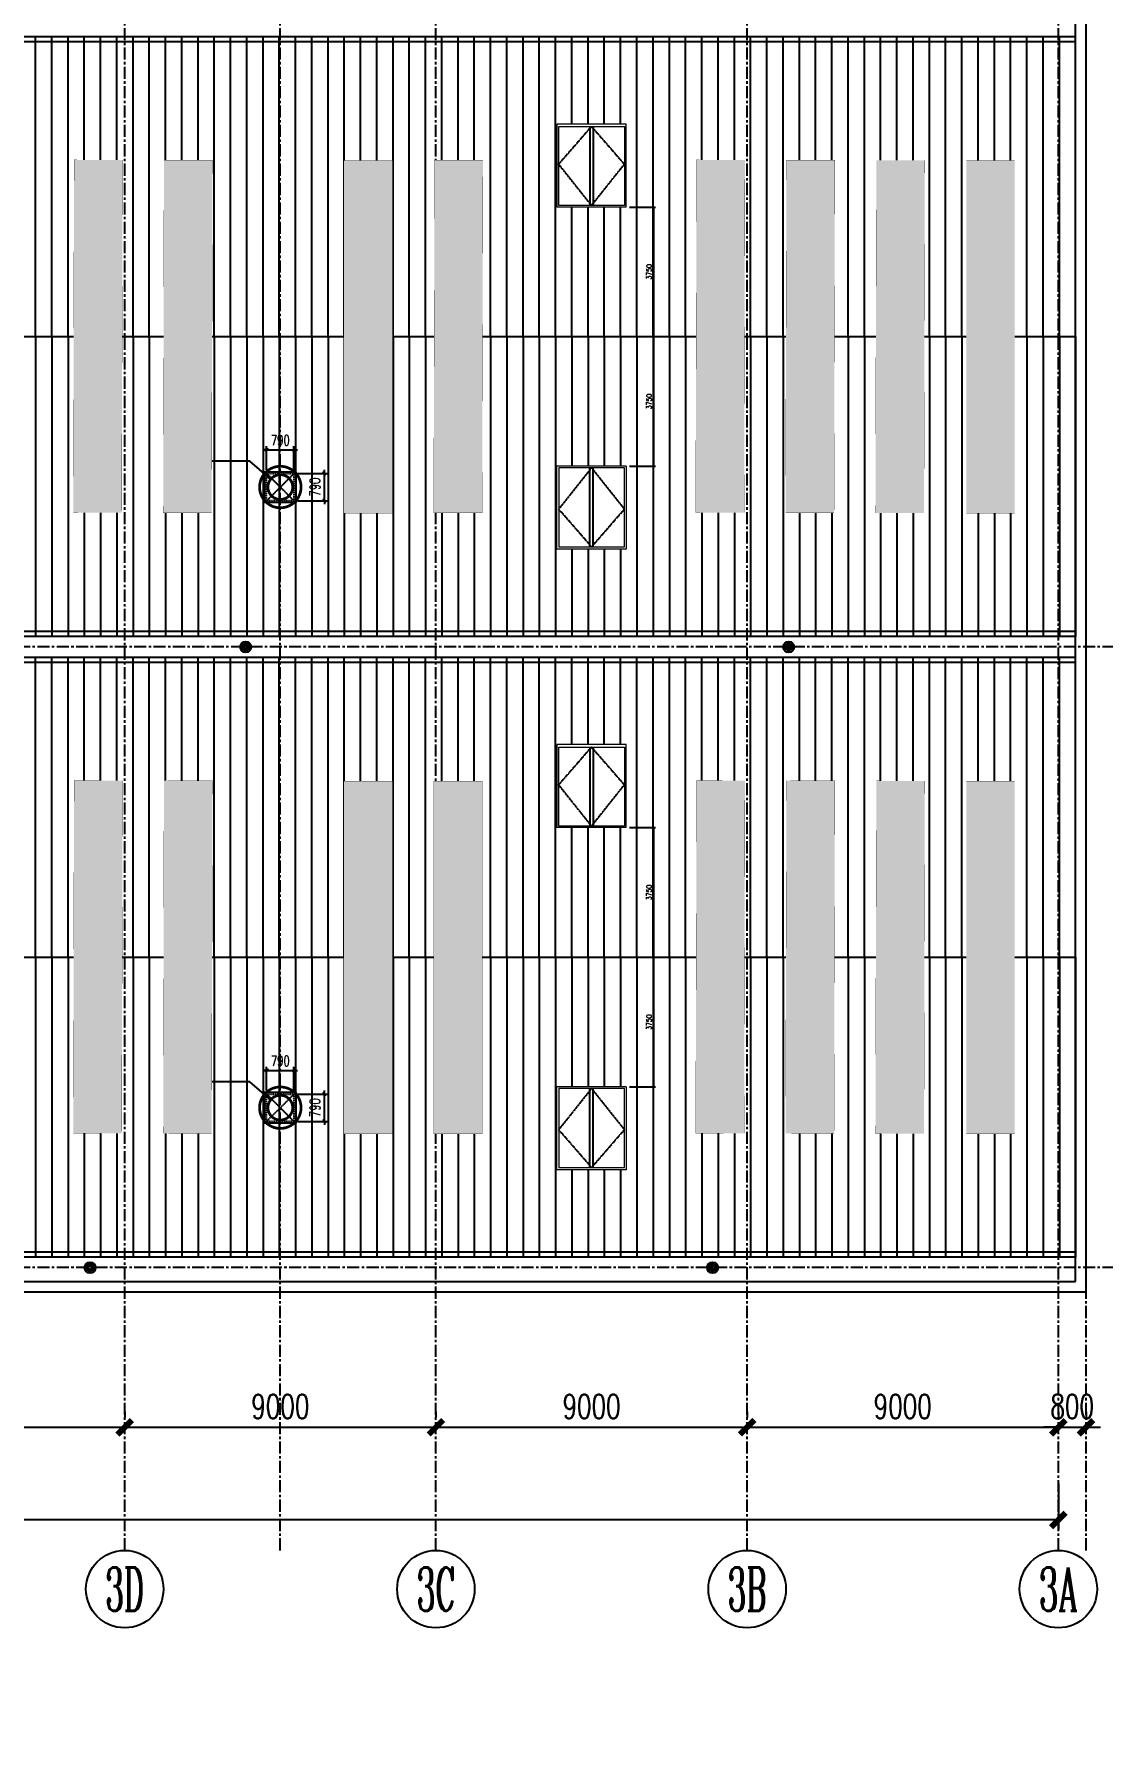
# Model space of a CAD drawing. Extents: x -599358 to 2865263, y -1062760 to 486533.
# Drawn here: x 1964060 to 1994957, y -893465 to -843880 of the extents above; entities that cross this region are included whole.
import ezdxf
from ezdxf.enums import TextEntityAlignment as Align

# ---------------------------------------------------------------- set-up
doc = ezdxf.new("R2010")
doc.units = 0
doc.set_wipeout_variables(frame=1)
for name, pattern in [('CENTER', [2, 1.25, -0.25, 0.25, -0.25]), ('DASH', [0.35, 0.25, -0.1]), ('HIDDEN', [0.375, 0.25, -0.125])]:
    doc.linetypes.add(name, pattern=pattern)
for name, color, linetype in [('3符号', 173, 'Continuous'), ('3索引', 3, 'Continuous'), ('99平面图例外参$0$A-HATCH-2', 251, 'Continuous'), ('A-AXIS-DP', 126, 'Continuous'), ('A-LIN-V', 9, 'Continuous'), ('A-SFCE', 30, 'Continuous'), ('A-WINDOW', 140, 'Continuous'), ('DIM', 173, 'Continuous'), ('DIM_SYMB', 3, 'Continuous'), ('DOTE', 1, 'CENTER'), ('E-电气标注', 84, 'Continuous'), ('参考线', 8, 'Continuous'), ('外框', 1, 'HIDDEN'), ('屋面板111', 6, 'Continuous'), ('文本', 4, 'Continuous'), ('暖通', 7, 'Continuous'), ('虹吸雨水斗', 6, 'Continuous')]:
    doc.layers.add(name, color=color, linetype=linetype)
doc.layers.add('成型线', color=3, linetype='Continuous', lineweight=18)
doc.styles.add('_TCH_AXIS', font='COMPLEX', dxfattribs={"bigfont": 'GBCBIG'})
doc.styles.add('_TCH_DIM_T3', font='SIMPLEX', dxfattribs={"width": 0.705882, "bigfont": 'GBCBIG'})
doc.styles.add('DHTEXT-1', font='romans.shx', dxfattribs={"width": 0.7, "bigfont": 'chinese.shx'})
doc.dimstyles.new('_TCH_ARCH&&100', dxfattribs={"dimtxt": 297.5, "dimasz": 100, "dimexe": 100, "dimexo": 100, "dimgap": 126.25, "dimtad": 1, "dimdec": 0, "dimzin": 0, "dimdsep": 46, "dimtxsty": '_TCH_DIM_T3', "dimblk": 'ARCHTICK', "dimcen": 0.09, "dimclrt": 7, "dimazin": 2, "dimtfac": 1, "dimtdec": 0, "dimtix": 1, "dimtmove": 2, "dimatfit": 3, "dimfxl": 0, "dimtolj": 1, "dimtzin": 0, "dimarcsym": 0})
doc.dimstyles.new('_TCH_ARCH&&50', dxfattribs={"dimtxt": 148.75, "dimasz": 50, "dimexe": 50, "dimexo": 50, "dimgap": 63.125, "dimtad": 1, "dimdec": 0, "dimzin": 0, "dimdsep": 46, "dimtxsty": '_TCH_DIM_T3', "dimblk": 'ARCHTICK', "dimcen": 0.09, "dimclrt": 7, "dimazin": 2, "dimtfac": 1, "dimtdec": 0, "dimtix": 1, "dimtmove": 2, "dimatfit": 3, "dimfxl": 0, "dimtolj": 1, "dimtzin": 0, "dimarcsym": 0})
doc.dimstyles.new('ZN280', dxfattribs={"dimscale": 280, "dimtxt": 2.5, "dimasz": 1.5, "dimexe": 1, "dimexo": 2, "dimgap": 0.9, "dimtad": 1, "dimdec": 0, "dimdsep": 46, "dimtxsty": 'DHTEXT-1', "dimblk": 'ARCHTICK', "dimcen": 2.5, "dimclrd": 173, "dimclre": 173, "dimclrt": 7, "dimazin": 2, "dimtfac": 1, "dimtdec": 0, "dimtix": 1, "dimtmove": 2, "dimatfit": 3, "dimfxl": 0, "dimarcsym": 0})

# ---------------------------------------------------------------- blocks, each defined once
blk = doc.blocks.new('卓越-轴号')
blk.add_circle((0, 0), 4)
at = {"color": 0, "style": '_TCH_AXIS', "width": 1.041667, "flags": 8}
blk.add_attdef('A', text='', height=4.48, dxfattribs=at).set_placement((-2, -2.24), (2, -2.24), align=Align.FIT)
blk = doc.blocks.new('“奔腾”虹吸雨水斗')
at = {"layer": '虹吸雨水斗', "lineweight": 25}
for p, q in [((946944, 86685), (947028, 86658)), ((947028, 86641), (946944, 86614)), ((947032, 86673), (946946, 86692)), ((946946, 86607), (947032, 86625)), ((946982, 86753), (947040, 86688)), ((947040, 86611), (946982, 86546)), ((947052, 86699), (946987, 86758)), ((946987, 86541), (947052, 86600)), ((947048, 86793), (947066, 86707)), ((947066, 86592), (947048, 86506)), ((947082, 86711), (947055, 86795)), ((947055, 86504), (947082, 86587)), ((947125, 86795), (947098, 86711)), ((947098, 86587), (947125, 86504)), ((947114, 86707), (947132, 86793)), ((947132, 86506), (947114, 86592)), ((947194, 86758), (947128, 86699)), ((947128, 86600), (947194, 86541)), ((947140, 86688), (947199, 86753)), ((947199, 86546), (947140, 86611)), ((947234, 86692), (947148, 86673)), ((947148, 86625), (947234, 86607)), ((947152, 86658), (947236, 86685)), ((947236, 86614), (947152, 86641))]:
    blk.add_line(p, q, dxfattribs=at)
for radius in [150, 47.6]:
    blk.add_circle((947090, 86649), radius, dxfattribs=at)
for centre, start, end in [((947025, 86649), 291.6382, 68.3675), ((947034, 86682), 261.6382, 38.3675), ((947034, 86617), 321.6382, 98.3675), ((947057, 86706), 231.6382, 8.3675), ((947057, 86593), 351.6382, 128.3675), ((947090, 86715), 201.6382, 338.3675), ((947090, 86584), 21.6382, 158.3675), ((947123, 86706), 171.6382, 308.3675), ((947123, 86593), 51.6382, 188.3675), ((947147, 86682), 141.6382, 278.3675), ((947147, 86617), 81.6382, 218.3675), ((947155, 86649), 111.6382, 248.3675)]:
    blk.add_arc(centre, 8.82, start, end, dxfattribs=at)
blk = doc.blocks.new('_ArchTick')
at = {"color": 0, "linetype": 'ByBlock', "const_width": 0.4}
blk.add_lwpolyline([(-0.5, -0.5), (0.5, 0.5)], dxfattribs=at)
blk = doc.blocks.new('*D1960')
at = {"layer": 'Defpoints', "color": 0, "ltscale": 2800, "transparency": 16777216}
for p in [(1957675, -884283), (1966675, -884168), (1966675, -884283)]:
    blk.add_point(p, dxfattribs=at)
at = {"layer": 'DIM', "color": 173, "linetype": 'ByBlock', "lineweight": -2, "ltscale": 2800, "transparency": 16777216}
for p, q in [((1957675, -883723), (1957675, -883888)), ((1966675, -883723), (1966675, -883888)), ((1957675, -884168), (1966675, -884168))]:
    blk.add_line(p, q, dxfattribs=at)
at = {"layer": 'DIM', "color": 173, "lineweight": -2, "ltscale": 2800, "transparency": 16777216, "xscale": 420, "yscale": 420, "zscale": 420, "rotation": 180}
blk.add_blockref('_ArchTick', (1957675, -884168), dxfattribs=at)
at = {"layer": 'DIM', "color": 173, "lineweight": -2, "ltscale": 2800, "transparency": 16777216, "xscale": 420, "yscale": 420, "zscale": 420}
blk.add_blockref('_ArchTick', (1966675, -884168), dxfattribs=at)
at = {"layer": 'DIM', "color": 7, "ltscale": 2800, "transparency": 16777216, "insert": (1962175, -883566), "char_height": 700, "attachment_point": 5, "style": 'DHTEXT-1'}
blk.add_mtext('9000', dxfattribs=at)
blk = doc.blocks.new('*D1961')
at = {"layer": 'Defpoints', "color": 0, "ltscale": 2800, "transparency": 16777216}
for p in [(1966675, -884283), (1975675, -884168), (1975675, -884283)]:
    blk.add_point(p, dxfattribs=at)
at = {"layer": 'DIM', "color": 173, "linetype": 'ByBlock', "lineweight": -2, "ltscale": 2800, "transparency": 16777216}
for p, q in [((1966675, -883723), (1966675, -883888)), ((1975675, -883723), (1975675, -883888)), ((1966675, -884168), (1975675, -884168))]:
    blk.add_line(p, q, dxfattribs=at)
at = {"layer": 'DIM', "color": 173, "lineweight": -2, "ltscale": 2800, "transparency": 16777216, "xscale": 420, "yscale": 420, "zscale": 420, "rotation": 180}
blk.add_blockref('_ArchTick', (1966675, -884168), dxfattribs=at)
at = {"layer": 'DIM', "color": 173, "lineweight": -2, "ltscale": 2800, "transparency": 16777216, "xscale": 420, "yscale": 420, "zscale": 420}
blk.add_blockref('_ArchTick', (1975675, -884168), dxfattribs=at)
at = {"layer": 'DIM', "color": 7, "ltscale": 2800, "transparency": 16777216, "insert": (1971175, -883566), "char_height": 700, "attachment_point": 5, "style": 'DHTEXT-1'}
blk.add_mtext('9000', dxfattribs=at)
blk = doc.blocks.new('*D1962')
at = {"layer": 'Defpoints', "color": 0, "ltscale": 2800, "transparency": 16777216}
for p in [(1975675, -884283), (1984675, -884168), (1984675, -884283)]:
    blk.add_point(p, dxfattribs=at)
at = {"layer": 'DIM', "color": 173, "linetype": 'ByBlock', "lineweight": -2, "ltscale": 2800, "transparency": 16777216}
for p, q in [((1975675, -883723), (1975675, -883888)), ((1984675, -883723), (1984675, -883888)), ((1975675, -884168), (1984675, -884168))]:
    blk.add_line(p, q, dxfattribs=at)
at = {"layer": 'DIM', "color": 173, "lineweight": -2, "ltscale": 2800, "transparency": 16777216, "xscale": 420, "yscale": 420, "zscale": 420, "rotation": 180}
blk.add_blockref('_ArchTick', (1975675, -884168), dxfattribs=at)
at = {"layer": 'DIM', "color": 173, "lineweight": -2, "ltscale": 2800, "transparency": 16777216, "xscale": 420, "yscale": 420, "zscale": 420}
blk.add_blockref('_ArchTick', (1984675, -884168), dxfattribs=at)
at = {"layer": 'DIM', "color": 7, "ltscale": 2800, "transparency": 16777216, "insert": (1980175, -883566), "char_height": 700, "attachment_point": 5, "style": 'DHTEXT-1'}
blk.add_mtext('9000', dxfattribs=at)
blk = doc.blocks.new('*D1963')
at = {"layer": 'Defpoints', "color": 0, "ltscale": 2800, "transparency": 16777216}
for p in [(1984675, -884283), (1993675, -884168), (1993675, -884283)]:
    blk.add_point(p, dxfattribs=at)
at = {"layer": 'DIM', "color": 173, "linetype": 'ByBlock', "lineweight": -2, "ltscale": 2800, "transparency": 16777216}
for p, q in [((1984675, -883723), (1984675, -883888)), ((1993675, -883723), (1993675, -883888)), ((1984675, -884168), (1993675, -884168))]:
    blk.add_line(p, q, dxfattribs=at)
at = {"layer": 'DIM', "color": 173, "lineweight": -2, "ltscale": 2800, "transparency": 16777216, "xscale": 420, "yscale": 420, "zscale": 420, "rotation": 180}
blk.add_blockref('_ArchTick', (1984675, -884168), dxfattribs=at)
at = {"layer": 'DIM', "color": 173, "lineweight": -2, "ltscale": 2800, "transparency": 16777216, "xscale": 420, "yscale": 420, "zscale": 420}
blk.add_blockref('_ArchTick', (1993675, -884168), dxfattribs=at)
at = {"layer": 'DIM', "color": 7, "ltscale": 2800, "transparency": 16777216, "insert": (1989175, -883566), "char_height": 700, "attachment_point": 5, "style": 'DHTEXT-1'}
blk.add_mtext('9000', dxfattribs=at)
blk = doc.blocks.new('*D1964')
at = {"layer": 'Defpoints', "color": 0, "ltscale": 2800, "transparency": 16777216}
for p in [(1993675, -884283), (1994475, -884168), (1994475, -884283)]:
    blk.add_point(p, dxfattribs=at)
at = {"layer": 'DIM', "color": 173, "linetype": 'ByBlock', "lineweight": -2, "ltscale": 2800, "transparency": 16777216}
for p, q in [((1993675, -883723), (1993675, -883888)), ((1994475, -883723), (1994475, -883888)), ((1993675, -884168), (1993255, -884168)), ((1993675, -884168), (1994475, -884168)), ((1994475, -884168), (1994895, -884168))]:
    blk.add_line(p, q, dxfattribs=at)
at = {"layer": 'DIM', "color": 173, "lineweight": -2, "ltscale": 2800, "transparency": 16777216, "xscale": 420, "yscale": 420, "zscale": 420}
blk.add_blockref('_ArchTick', (1993675, -884168), dxfattribs=at)
at = {"layer": 'DIM', "color": 173, "lineweight": -2, "ltscale": 2800, "transparency": 16777216, "xscale": 420, "yscale": 420, "zscale": 420, "rotation": 180}
blk.add_blockref('_ArchTick', (1994475, -884168), dxfattribs=at)
at = {"layer": 'DIM', "color": 7, "ltscale": 2800, "transparency": 16777216, "insert": (1994075, -883566), "char_height": 700, "attachment_point": 5, "style": 'DHTEXT-1'}
blk.add_mtext('800', dxfattribs=at)
blk = doc.blocks.new('*D1965')
at = {"layer": 'Defpoints', "color": 0, "ltscale": 2800, "transparency": 16777216}
for p in [(1809675, -885239), (1993675, -885239), (1809675, -886850)]:
    blk.add_point(p, dxfattribs=at)
at = {"layer": 'DIM', "color": 173, "linetype": 'ByBlock', "lineweight": -2, "ltscale": 2800, "transparency": 16777216}
for p, q in [((1809675, -885799), (1809675, -887130)), ((1993675, -885799), (1993675, -887130)), ((1993675, -886850), (1809675, -886850))]:
    blk.add_line(p, q, dxfattribs=at)
at = {"layer": 'DIM', "color": 173, "lineweight": -2, "ltscale": 2800, "transparency": 16777216, "xscale": 420, "yscale": 420, "zscale": 420, "rotation": 180}
blk.add_blockref('_ArchTick', (1809675, -886850), dxfattribs=at)
at = {"layer": 'DIM', "color": 173, "lineweight": -2, "ltscale": 2800, "transparency": 16777216, "xscale": 420, "yscale": 420, "zscale": 420}
blk.add_blockref('_ArchTick', (1993675, -886850), dxfattribs=at)
at = {"layer": 'DIM', "color": 7, "ltscale": 2800, "transparency": 16777216, "insert": (1901675, -886248), "char_height": 700, "attachment_point": 5, "style": 'DHTEXT-1'}
blk.add_mtext('184000', dxfattribs=at)
blk = doc.blocks.new('*D1776')
at = {"layer": 'A-AXIS-DP', "color": 0, "lineweight": -2, "transparency": 16777216}
for p, q in [((-495, 395), (-1374, 395)), ((-1274, 395), (-1274, 495)), ((-1274, 395), (-1274, -395)), ((-495, -395), (-1374, -395)), ((-1274, -395), (-1274, -495))]:
    blk.add_line(p, q, dxfattribs=at)
at = {"layer": 'Defpoints', "color": 0, "transparency": 16777216}
for p in [(-395, 395), (-1274, -395), (-395, -395)]:
    blk.add_point(p, dxfattribs=at)
at = {"layer": 'A-AXIS-DP', "color": 0, "lineweight": -2, "transparency": 16777216, "xscale": 100, "yscale": 100, "zscale": 100}
for p, rotation in [((-1274, 395), 270), ((-1274, -395), 90)]:
    blk.add_blockref('_ArchTick', p, dxfattribs=dict(at, rotation=rotation))
at = {"layer": 'A-AXIS-DP', "color": 7, "transparency": 16777216, "insert": (-999, 0), "char_height": 297.5, "attachment_point": 5, "rotation": 270, "style": '_TCH_DIM_T3'}
blk.add_mtext('\\A1;790', dxfattribs=at)
blk = doc.blocks.new('*D1777')
at = {"layer": 'A-AXIS-DP', "color": 0, "lineweight": -2, "transparency": 16777216}
for p, q in [((-395, -495), (-395, -1178)), ((395, -495), (395, -1178)), ((-395, -1078), (-495, -1078)), ((395, -1078), (-395, -1078)), ((395, -1078), (495, -1078))]:
    blk.add_line(p, q, dxfattribs=at)
at = {"layer": 'Defpoints', "color": 0, "transparency": 16777216}
for p in [(-395, -395), (395, -395), (-395, -1078)]:
    blk.add_point(p, dxfattribs=at)
at = {"layer": 'A-AXIS-DP', "color": 0, "lineweight": -2, "transparency": 16777216, "xscale": 100, "yscale": 100, "zscale": 100}
blk.add_blockref('_ArchTick', (-395, -1078), dxfattribs=at)
at = {"layer": 'A-AXIS-DP', "color": 0, "lineweight": -2, "transparency": 16777216, "xscale": 100, "yscale": 100, "zscale": 100, "rotation": 180}
blk.add_blockref('_ArchTick', (395, -1078), dxfattribs=at)
at = {"layer": 'A-AXIS-DP', "color": 7, "transparency": 16777216, "insert": (0, -1353), "char_height": 297.5, "attachment_point": 5, "rotation": 180, "style": '_TCH_DIM_T3'}
blk.add_mtext('\\A1;790', dxfattribs=at)
blk = doc.blocks.new('44')
blk.add_wipeout([(277496, 745320), (279896, 745320), (279896, 747320), (277496, 747320)]).dxf.layer = '参考线'
at = {"color": 2}
for p, q in [((277566, 746370), (279851, 746370)), ((277566, 746270), (279851, 746270))]:
    blk.add_line(p, q, dxfattribs=at)
at = {"layer": '外框'}
for points in [[(279851, 746320), (278658, 747270), (277566, 746320)], [(279851, 746320), (278658, 745370), (277566, 746320)]]:
    blk.add_lwpolyline(points, dxfattribs=at)
at = {"layer": '成型线'}
blk.add_line((279896, 745320), (279896, 747320), dxfattribs=at)
blk.add_lwpolyline([(279896, 745320), (277496, 745320), (277496, 747320), (279896, 747320)], dxfattribs=at)
blk.add_lwpolyline([(279851, 745370), (279851, 747270), (277566, 747270), (277566, 745370)], close=True, dxfattribs=at)
blk = doc.blocks.new('*D2423')
at = {"layer": 'A-WINDOW', "color": 0, "lineweight": -2, "transparency": 16777216}
for p, q in [((367696, 714320), (368446, 714320)), ((368396, 710570), (368396, 714320)), ((367696, 710570), (368446, 710570))]:
    blk.add_line(p, q, dxfattribs=at)
at = {"layer": 'Defpoints', "color": 0, "transparency": 16777216}
for p in [(367646, 714320), (368396, 714320), (367646, 710570)]:
    blk.add_point(p, dxfattribs=at)
at = {"layer": 'A-WINDOW', "color": 0, "lineweight": -2, "transparency": 16777216, "xscale": 50, "yscale": 50, "zscale": 50}
for p, rotation in [((368396, 714320), 90), ((368396, 710570), 270)]:
    blk.add_blockref('_ArchTick', p, dxfattribs=dict(at, rotation=rotation))
at = {"layer": 'A-WINDOW', "color": 7, "transparency": 16777216, "insert": (368258, 712445), "char_height": 148.8, "attachment_point": 5, "rotation": 90, "style": '_TCH_DIM_T3'}
blk.add_mtext('\\A1;3750', dxfattribs=at)
blk = doc.blocks.new('*D2424')
at = {"layer": 'A-WINDOW', "color": 0, "lineweight": -2, "transparency": 16777216}
for p, q in [((367696, 718070), (368446, 718070)), ((368396, 714320), (368396, 718070)), ((367696, 714320), (368446, 714320))]:
    blk.add_line(p, q, dxfattribs=at)
at = {"layer": 'Defpoints', "color": 0, "transparency": 16777216}
for p in [(367646, 718070), (368396, 718070), (367646, 714320)]:
    blk.add_point(p, dxfattribs=at)
at = {"layer": 'A-WINDOW', "color": 0, "lineweight": -2, "transparency": 16777216, "xscale": 50, "yscale": 50, "zscale": 50}
for p, rotation in [((368396, 718070), 90), ((368396, 714320), 270)]:
    blk.add_blockref('_ArchTick', p, dxfattribs=dict(at, rotation=rotation))
at = {"layer": 'A-WINDOW', "color": 7, "transparency": 16777216, "insert": (368258, 716195), "char_height": 148.8, "attachment_point": 5, "rotation": 90, "style": '_TCH_DIM_T3'}
blk.add_mtext('\\A1;3750', dxfattribs=at)
blk = doc.blocks.new('w42343eeee')
blk.add_wipeout([(367285, 568212), (365883, 568215), (365906, 578415), (367306, 578412)]).dxf.layer = '参考线'
at = {"layer": '99平面图例外参$0$A-HATCH-2'}
h = blk.add_hatch(dxfattribs=at)
h.set_pattern_fill('ANSI33', color=256, scale=75)
h.set_pattern_definition([(45, (1135667.22, 924695.12), (-168.3798, 168.3798), []), (45, (1135835.6, 924695.12), (-168.3798, 168.3798), [119.0625, -59.53125])])
h.paths.add_polyline_path([(366843, 550430), (365843, 550432)])
h.paths.add_polyline_path([(365906, 578415), (367306, 578412), (367283, 568212), (365883, 568215)])
at = {"layer": 'E-电气标注', "color": 1, "const_width": 5}
blk.add_lwpolyline([(365906, 578415), (365883, 568215), (367283, 568212), (367306, 578412)], close=True, dxfattribs=at)
blk = doc.blocks.new('A$C35aa308d')
at = {"layer": 'A-SFCE'}
for p in [(-210369, -618178), (-207769, -618184), (-192369, -618178), (-189769, -618184), (-187169, -618189)]:
    blk.add_blockref('w42343eeee', p, dxfattribs=at)
for p, rotation in [((-201256, -619024), 0.1299683941899633), ((-183256, -619024), 0.1299683941899633), ((-198656, -636974), 0.1299683941899632)]:
    blk.add_blockref('w42343eeee', p, dxfattribs=dict(at, rotation=rotation))
for p in [(-210369, -600228), (-207769, -600234), (-192369, -600228), (-189769, -600234), (-187169, -600239), (-199946, -618184), (-210369, -636128), (-207769, -636134), (-192369, -636128), (-189769, -636134), (-187169, -636139)]:
    blk.add_blockref('w42343eeee', p, dxfattribs=at)
at = {"layer": 'A-SFCE', "rotation": 0.1299683941899633}
for p in [(-201256, -601074), (-183256, -601074), (-201256, -636974), (-183256, -636974)]:
    blk.add_blockref('w42343eeee', p, dxfattribs=at)
at = {"layer": 'A-SFCE'}
blk.add_blockref('w42343eeee', (-199969, -600251), dxfattribs=at)
blk = doc.blocks.new('fengji')
at = {"layer": 'DIM_SYMB'}
for p, q in [((324.2, -267.9), (884.2, -747.9)), ((884.2, -747.9), (2834.2, -747.9))]:
    blk.add_line(p, q, dxfattribs=at)
at = {"layer": 'DIM_SYMB', "const_width": 40}
blk.add_lwpolyline([(310.3, -253.5, -1), (338.1, -282.3, -1)], format="xyb", close=True, dxfattribs=at)
at = {"layer": '暖通', "color": 7, "linetype": 'DASH', "ltscale": 0.5}
for p, q in [((-395, 395), (395, -395)), ((395, 395), (-395, -395))]:
    blk.add_line(p, q, dxfattribs=at)
at = {"layer": '暖通', "color": 7, "const_width": 79.8}
for points in [[(0, -600.2, -1), (0, 600.2, -1)], [(0, -600.2, 1), (0, 600.2, 1)]]:
    blk.add_lwpolyline(points, format="xyb", dxfattribs=at)
at = {"layer": '暖通', "color": 7, "ltscale": 0.5}
blk.add_lwpolyline([(-445, 445), (445, 445), (445, -445), (-445, -445)], close=True, dxfattribs=at)
at = {"layer": '暖通', "color": 7, "linetype": 'DASH', "const_width": 79.8}
for points in [[(0, -358.3, -1), (0, 358.3, -1)], [(0, -358.3, 1), (0, 358.3, 1)]]:
    blk.add_lwpolyline(points, format="xyb", dxfattribs=at)
at = {"layer": '暖通', "color": 7, "linetype": 'DASH', "ltscale": 0.5}
blk.add_lwpolyline([(-395, 395), (395, 395), (395, -395), (-395, -395)], close=True, dxfattribs=at)
at = {"layer": 'A-AXIS-DP'}
for p1, distance, picture, middle in [((-395, 395), -879.2, '*D1776', (-999.2, 0)), ((395, -395), 682.9, '*D1777', (0, -1352.9))]:
    dim = blk.add_aligned_dim(p1=p1, p2=(-395, -395), distance=distance, dimstyle='_TCH_ARCH&&100', dxfattribs=at)
    dim.commit()
    dim.dimension.update_dxf_attribs({"geometry": picture, "text_midpoint": middle})
blk = doc.blocks.new('A$Cff7cfbaa')
at = {"layer": '暖通', "rotation": 180}
for p in [(161500, -49225), (161500, -67175)]:
    blk.add_blockref('fengji', p, dxfattribs=at)
blk = doc.blocks.new('frtt')
at = {"layer": 'A-LIN-V', "xscale": -1, "rotation": 90}
blk.add_blockref('44', (1112915.9, 997965.8), dxfattribs=at)
at = {"layer": 'A-LIN-V', "rotation": 90}
blk.add_blockref('44', (1112915.9, 430674.2), dxfattribs=at)
at = {"layer": 'A-WINDOW', "color": 1}
for p1, p2, picture, middle in [((367645.9, 714320), (367645.9, 718070), '*D2424', (368258.4, 716195)), ((367645.9, 710570), (367645.9, 714320), '*D2423', (368258.4, 712445))]:
    dim = blk.add_aligned_dim(p1=p1, p2=p2, distance=-750, dimstyle='_TCH_ARCH&&50', dxfattribs=at)
    dim.commit()
    dim.dimension.update_dxf_attribs({"geometry": picture, "text_midpoint": middle})
blk = doc.blocks.new('A$C306215c0')
at = {"layer": 'A-WINDOW'}
for p in [(-196096, -759195), (-196096, -777145)]:
    blk.add_blockref('frtt', p, dxfattribs=at)

msp = doc.modelspace()

# ---------------------------------------------------------------- linework, layer by layer
at = {"layer": 'A-LIN-V'}
for points in [[(1994174.8, -844100), (1815337.7, -844100)], [(1994174.8, -861150), (1809805.6, -861150)], [(1994174.8, -862050), (1809374.8, -862050)], [(1994174.8, -879100), (1809074.8, -879100)]]:
    msp.add_lwpolyline(points, dxfattribs=at)
at = {"layer": 'A-SFCE'}
for p, q in [((1994174.8, -879950), (1994174.8, -807350)), ((1809074.8, -879950), (1994174.8, -879950))]:
    msp.add_line(p, q, dxfattribs=at)
for points in [[(1994474.8, -880250), (1994474.8, -807050), (1826307.7, -807050), (1808774.8, -861086.7), (1808774.8, -862100), (1809374.8, -862100)], [(1811835.7, -852625), (1994174.8, -852625)], [(1809374.8, -863600), (1808774.8, -863600), (1808774.8, -880250), (1994474.8, -880250)], [(1809074.8, -870575), (1994174.8, -870575)]]:
    msp.add_lwpolyline(points, dxfattribs=at)
at = {"layer": 'DOTE', "ltscale": 280}
for p, q in [((1994474.8, -887730), (1994474.8, -801178.8)), ((1966674.8, -887730), (1966674.8, -801515)), ((1971174.8, -887730), (1971174.8, -801515)), ((1975674.8, -887730), (1975674.8, -801515)), ((1984674.8, -887730), (1984674.8, -801515)), ((1993674.8, -887730), (1993674.8, -801515)), ((2002579, -861600), (1802219, -861600)), ((2002579, -879550), (1802219, -879550))]:
    msp.add_line(p, q, dxfattribs=at)
at = {"layer": '屋面板111', "ltscale": 2500}
for p, q in [((1964094.8, -852625), (1964094.8, -843950)), ((1964564.8, -852625), (1964564.8, -843950)), ((1965034.8, -852625), (1965034.8, -843950)), ((1965504.8, -852625), (1965504.8, -843950)), ((1965974.8, -852625), (1965974.8, -843950)), ((1966444.8, -852625), (1966444.8, -843950)), ((1966914.8, -852625), (1966914.8, -843950)), ((1967384.8, -852625), (1967384.8, -843950)), ((1967854.8, -852625), (1967854.8, -843950)), ((1968324.8, -852625), (1968324.8, -843950)), ((1968794.8, -852625), (1968794.8, -843950)), ((1969264.8, -852625), (1969264.8, -843950)), ((1969734.8, -852625), (1969734.8, -843950)), ((1970204.8, -852625), (1970204.8, -843950)), ((1970674.8, -852625), (1970674.8, -843950)), ((1971144.8, -852625), (1971144.8, -843950)), ((1971614.8, -852625), (1971614.8, -843950)), ((1972084.8, -852625), (1972084.8, -843950)), ((1972554.8, -852625), (1972554.8, -843950)), ((1973024.8, -852625), (1973024.8, -843950)), ((1973494.8, -852625), (1973494.8, -843950)), ((1973964.8, -852625), (1973964.8, -843950)), ((1974434.8, -852625), (1974434.8, -843950)), ((1974904.8, -852625), (1974904.8, -843950)), ((1975374.8, -852625), (1975374.8, -843950)), ((1975844.8, -852625), (1975844.8, -843950)), ((1976314.8, -852625), (1976314.8, -843950)), ((1976784.8, -852625), (1976784.8, -843950)), ((1977254.8, -852625), (1977254.8, -843950)), ((1977724.8, -852625), (1977724.8, -843950)), ((1978194.8, -852625), (1978194.8, -843950)), ((1978664.8, -852625), (1978664.8, -843950)), ((1979134.8, -852625), (1979134.8, -843950)), ((1979604.8, -852625), (1979604.8, -843950)), ((1980074.8, -852625), (1980074.8, -843950)), ((1980544.8, -852625), (1980544.8, -843950)), ((1981014.8, -852625), (1981014.8, -843950)), ((1981484.8, -852625), (1981484.8, -843950)), ((1981954.8, -852625), (1981954.8, -843950)), ((1982424.8, -852625), (1982424.8, -843950)), ((1982894.8, -852625), (1982894.8, -843950)), ((1983364.8, -852625), (1983364.8, -843950)), ((1983834.8, -852625), (1983834.8, -843950)), ((1984304.8, -852625), (1984304.8, -843950)), ((1984774.8, -852625), (1984774.8, -843950)), ((1985244.8, -852625), (1985244.8, -843950)), ((1985714.8, -852625), (1985714.8, -843950)), ((1986184.8, -852625), (1986184.8, -843950)), ((1986654.8, -852625), (1986654.8, -843950)), ((1987124.8, -852625), (1987124.8, -843950)), ((1987594.8, -852625), (1987594.8, -843950)), ((1988064.8, -852625), (1988064.8, -843950)), ((1988534.8, -852625), (1988534.8, -843950)), ((1989004.8, -852625), (1989004.8, -843950)), ((1989474.8, -852625), (1989474.8, -843950)), ((1989944.8, -852625), (1989944.8, -843950)), ((1990414.8, -852625), (1990414.8, -843950)), ((1990884.8, -852625), (1990884.8, -843950)), ((1991354.8, -852625), (1991354.8, -843950)), ((1991824.8, -852625), (1991824.8, -843950)), ((1992294.8, -852625), (1992294.8, -843950)), ((1992764.8, -852625), (1992764.8, -843950)), ((1993234.8, -852625), (1993234.8, -843950)), ((1993704.8, -852625), (1993704.8, -843950)), ((1994174.8, -852625), (1994174.8, -843950)), ((1964094.8, -852625), (1964094.8, -861300)), ((1964564.8, -852625), (1964564.8, -861300)), ((1965034.8, -852625), (1965034.8, -861300)), ((1965504.8, -852625), (1965504.8, -861300)), ((1965974.8, -852625), (1965974.8, -861300)), ((1966444.8, -852625), (1966444.8, -861300)), ((1966914.8, -852625), (1966914.8, -861300)), ((1967384.8, -852625), (1967384.8, -861300)), ((1967854.8, -852625), (1967854.8, -861300)), ((1968324.8, -852625), (1968324.8, -861300)), ((1968794.8, -852625), (1968794.8, -861300)), ((1969264.8, -852625), (1969264.8, -861300)), ((1969734.8, -852625), (1969734.8, -861300)), ((1970204.8, -852625), (1970204.8, -861300)), ((1970674.8, -852625), (1970674.8, -861300)), ((1971144.8, -852625), (1971144.8, -861300)), ((1971614.8, -852625), (1971614.8, -861300)), ((1972084.8, -852625), (1972084.8, -861300)), ((1972554.8, -852625), (1972554.8, -861300)), ((1973024.8, -852625), (1973024.8, -861300)), ((1973494.8, -852625), (1973494.8, -861300)), ((1973964.8, -852625), (1973964.8, -861300)), ((1974434.8, -852625), (1974434.8, -861300)), ((1974904.8, -852625), (1974904.8, -861300)), ((1975374.8, -852625), (1975374.8, -861300)), ((1975844.8, -852625), (1975844.8, -861300)), ((1976314.8, -852625), (1976314.8, -861300)), ((1976784.8, -852625), (1976784.8, -861300)), ((1977254.8, -852625), (1977254.8, -861300)), ((1977724.8, -852625), (1977724.8, -861300)), ((1978194.8, -852625), (1978194.8, -861300)), ((1978664.8, -852625), (1978664.8, -861300)), ((1979134.8, -852625), (1979134.8, -861300)), ((1979604.8, -852625), (1979604.8, -861300)), ((1980074.8, -852625), (1980074.8, -861300)), ((1980544.8, -852625), (1980544.8, -861300)), ((1981014.8, -852625), (1981014.8, -861300)), ((1981484.8, -852625), (1981484.8, -861300)), ((1981954.8, -852625), (1981954.8, -861300)), ((1982424.8, -852625), (1982424.8, -861300)), ((1982894.8, -852625), (1982894.8, -861300)), ((1983364.8, -852625), (1983364.8, -861300)), ((1983834.8, -852625), (1983834.8, -861300)), ((1984304.8, -852625), (1984304.8, -861300)), ((1984774.8, -852625), (1984774.8, -861300)), ((1985244.8, -852625), (1985244.8, -861300)), ((1985714.8, -852625), (1985714.8, -861300)), ((1986184.8, -852625), (1986184.8, -861300)), ((1986654.8, -852625), (1986654.8, -861300)), ((1987124.8, -852625), (1987124.8, -861300)), ((1987594.8, -852625), (1987594.8, -861300)), ((1988064.8, -852625), (1988064.8, -861300)), ((1988534.8, -852625), (1988534.8, -861300)), ((1989004.8, -852625), (1989004.8, -861300)), ((1989474.8, -852625), (1989474.8, -861300)), ((1989944.8, -852625), (1989944.8, -861300)), ((1990414.8, -852625), (1990414.8, -861300)), ((1990884.8, -852625), (1990884.8, -861300)), ((1991354.8, -852625), (1991354.8, -861300)), ((1991824.8, -852625), (1991824.8, -861300)), ((1992294.8, -852625), (1992294.8, -861300)), ((1992764.8, -852625), (1992764.8, -861300)), ((1993234.8, -852625), (1993234.8, -861300)), ((1993704.8, -852625), (1993704.8, -861300)), ((1994174.8, -852625), (1994174.8, -861300)), ((1964094.8, -870575), (1964094.8, -861900)), ((1964564.8, -870575), (1964564.8, -861900)), ((1965034.8, -870575), (1965034.8, -861900)), ((1965504.8, -870575), (1965504.8, -861900)), ((1965974.8, -870575), (1965974.8, -861900)), ((1966444.8, -870575), (1966444.8, -861900)), ((1966914.8, -870575), (1966914.8, -861900)), ((1967384.8, -870575), (1967384.8, -861900)), ((1967854.8, -870575), (1967854.8, -861900)), ((1968324.8, -870575), (1968324.8, -861900)), ((1968794.8, -870575), (1968794.8, -861900)), ((1969264.8, -870575), (1969264.8, -861900)), ((1969734.8, -870575), (1969734.8, -861900)), ((1970204.8, -870575), (1970204.8, -861900)), ((1970674.8, -870575), (1970674.8, -861900)), ((1971144.8, -870575), (1971144.8, -861900)), ((1971614.8, -870575), (1971614.8, -861900)), ((1972084.8, -870575), (1972084.8, -861900)), ((1972554.8, -870575), (1972554.8, -861900)), ((1973024.8, -870575), (1973024.8, -861900)), ((1973494.8, -870575), (1973494.8, -861900)), ((1973964.8, -870575), (1973964.8, -861900)), ((1974434.8, -870575), (1974434.8, -861900)), ((1974904.8, -870575), (1974904.8, -861900)), ((1975374.8, -870575), (1975374.8, -861900)), ((1975844.8, -870575), (1975844.8, -861900)), ((1976314.8, -870575), (1976314.8, -861900)), ((1976784.8, -870575), (1976784.8, -861900)), ((1977254.8, -870575), (1977254.8, -861900)), ((1977724.8, -870575), (1977724.8, -861900)), ((1978194.8, -870575), (1978194.8, -861900)), ((1978664.8, -870575), (1978664.8, -861900)), ((1979134.8, -870575), (1979134.8, -861900)), ((1979604.8, -870575), (1979604.8, -861900)), ((1980074.8, -870575), (1980074.8, -861900)), ((1980544.8, -870575), (1980544.8, -861900)), ((1981014.8, -870575), (1981014.8, -861900)), ((1981484.8, -870575), (1981484.8, -861900)), ((1981954.8, -870575), (1981954.8, -861900)), ((1982424.8, -870575), (1982424.8, -861900)), ((1982894.8, -870575), (1982894.8, -861900)), ((1983364.8, -870575), (1983364.8, -861900)), ((1983834.8, -870575), (1983834.8, -861900)), ((1984304.8, -870575), (1984304.8, -861900)), ((1984774.8, -870575), (1984774.8, -861900)), ((1985244.8, -870575), (1985244.8, -861900)), ((1985714.8, -870575), (1985714.8, -861900)), ((1986184.8, -870575), (1986184.8, -861900)), ((1986654.8, -870575), (1986654.8, -861900)), ((1987124.8, -870575), (1987124.8, -861900)), ((1987594.8, -870575), (1987594.8, -861900)), ((1988064.8, -870575), (1988064.8, -861900)), ((1988534.8, -870575), (1988534.8, -861900)), ((1989004.8, -870575), (1989004.8, -861900)), ((1989474.8, -870575), (1989474.8, -861900)), ((1989944.8, -870575), (1989944.8, -861900)), ((1990414.8, -870575), (1990414.8, -861900)), ((1990884.8, -870575), (1990884.8, -861900)), ((1991354.8, -870575), (1991354.8, -861900)), ((1991824.8, -870575), (1991824.8, -861900)), ((1992294.8, -870575), (1992294.8, -861900)), ((1992764.8, -870575), (1992764.8, -861900)), ((1993234.8, -870575), (1993234.8, -861900)), ((1993704.8, -870575), (1993704.8, -861900)), ((1994174.8, -870575), (1994174.8, -861900)), ((1964094.8, -870575), (1964094.8, -879250)), ((1964564.8, -870575), (1964564.8, -879250)), ((1965034.8, -870575), (1965034.8, -879250)), ((1965504.8, -870575), (1965504.8, -879250)), ((1965974.8, -870575), (1965974.8, -879250)), ((1966444.8, -870575), (1966444.8, -879250)), ((1966914.8, -870575), (1966914.8, -879250)), ((1967384.8, -870575), (1967384.8, -879250)), ((1967854.8, -870575), (1967854.8, -879250)), ((1968324.8, -870575), (1968324.8, -879250)), ((1968794.8, -870575), (1968794.8, -879250)), ((1969264.8, -870575), (1969264.8, -879250)), ((1969734.8, -870575), (1969734.8, -879250)), ((1970204.8, -870575), (1970204.8, -879250)), ((1970674.8, -870575), (1970674.8, -879250)), ((1971144.8, -870575), (1971144.8, -879250)), ((1971614.8, -870575), (1971614.8, -879250)), ((1972084.8, -870575), (1972084.8, -879250)), ((1972554.8, -870575), (1972554.8, -879250)), ((1973024.8, -870575), (1973024.8, -879250)), ((1973494.8, -870575), (1973494.8, -879250)), ((1973964.8, -870575), (1973964.8, -879250)), ((1974434.8, -870575), (1974434.8, -879250)), ((1974904.8, -870575), (1974904.8, -879250)), ((1975374.8, -870575), (1975374.8, -879250)), ((1975844.8, -870575), (1975844.8, -879250)), ((1976314.8, -870575), (1976314.8, -879250)), ((1976784.8, -870575), (1976784.8, -879250)), ((1977254.8, -870575), (1977254.8, -879250)), ((1977724.8, -870575), (1977724.8, -879250)), ((1978194.8, -870575), (1978194.8, -879250)), ((1978664.8, -870575), (1978664.8, -879250)), ((1979134.8, -870575), (1979134.8, -879250)), ((1979604.8, -870575), (1979604.8, -879250)), ((1980074.8, -870575), (1980074.8, -879250)), ((1980544.8, -870575), (1980544.8, -879250)), ((1981014.8, -870575), (1981014.8, -879250)), ((1981484.8, -870575), (1981484.8, -879250)), ((1981954.8, -870575), (1981954.8, -879250)), ((1982424.8, -870575), (1982424.8, -879250)), ((1982894.8, -870575), (1982894.8, -879250)), ((1983364.8, -870575), (1983364.8, -879250)), ((1983834.8, -870575), (1983834.8, -879250)), ((1984304.8, -870575), (1984304.8, -879250)), ((1984774.8, -870575), (1984774.8, -879250)), ((1985244.8, -870575), (1985244.8, -879250)), ((1985714.8, -870575), (1985714.8, -879250)), ((1986184.8, -870575), (1986184.8, -879250)), ((1986654.8, -870575), (1986654.8, -879250)), ((1987124.8, -870575), (1987124.8, -879250)), ((1987594.8, -870575), (1987594.8, -879250)), ((1988064.8, -870575), (1988064.8, -879250)), ((1988534.8, -870575), (1988534.8, -879250)), ((1989004.8, -870575), (1989004.8, -879250)), ((1989474.8, -870575), (1989474.8, -879250)), ((1989944.8, -870575), (1989944.8, -879250)), ((1990414.8, -870575), (1990414.8, -879250)), ((1990884.8, -870575), (1990884.8, -879250)), ((1991354.8, -870575), (1991354.8, -879250)), ((1991824.8, -870575), (1991824.8, -879250)), ((1992294.8, -870575), (1992294.8, -879250)), ((1992764.8, -870575), (1992764.8, -879250)), ((1993234.8, -870575), (1993234.8, -879250)), ((1993704.8, -870575), (1993704.8, -879250)), ((1994174.8, -870575), (1994174.8, -879250))]:
    msp.add_line(p, q, dxfattribs=at)
for points in [[(1994174.8, -843950), (1815228.6, -843950)], [(1994174.8, -861300), (1809599.2, -861300)], [(1994174.8, -861900), (1809374.8, -861900)], [(1994174.8, -879250), (1809074.8, -879250)]]:
    msp.add_lwpolyline(points, dxfattribs=at)

# ---------------------------------------------------------------- block references
at = {"layer": '3符号', "color": 7}
ref = msp.add_blockref('卓越-轴号', (1966674.8, -888850), dxfattribs=dict(at, xscale=280, yscale=280, zscale=280))
ref.add_attrib('A', '3D', dxfattribs={"layer": '0', "color": 0, "height": 1254.4, "style": '_TCH_AXIS', "width": 0.520833}).set_placement((1966114.8, -889477.2), (1967234.8, -889477.2), align=Align.FIT)
ref = msp.add_blockref('卓越-轴号', (1975674.8, -888850), dxfattribs=dict(at, xscale=280, yscale=280, zscale=280))
ref.add_attrib('A', '3C', dxfattribs={"layer": '0', "color": 0, "height": 1254.4, "style": '_TCH_AXIS', "width": 0.551471}).set_placement((1975114.8, -889477.2), (1976234.8, -889477.2), align=Align.FIT)
ref = msp.add_blockref('卓越-轴号', (1984674.8, -888850), dxfattribs=dict(at, xscale=280, yscale=280, zscale=280))
ref.add_attrib('A', '3B', dxfattribs={"layer": '0', "color": 0, "height": 1254.4, "style": '_TCH_AXIS', "width": 0.520833}).set_placement((1984114.8, -889477.2), (1985234.8, -889477.2), align=Align.FIT)
ref = msp.add_blockref('卓越-轴号', (1993674.8, -888850), dxfattribs=dict(at, xscale=280, yscale=280, zscale=280))
ref.add_attrib('A', '3A', dxfattribs={"layer": '0', "color": 0, "height": 1254.4, "style": '_TCH_AXIS', "width": 0.506757}).set_placement((1993114.8, -889477.2), (1994234.8, -889477.2), align=Align.FIT)
at = {"layer": '文本', "xscale": 1.061320754715, "yscale": 1.061320754715, "zscale": 1.061320754715}
for p in [(965008.4, -953562.8), (980708.4, -953562.8), (960508.4, -971512.8), (978508.4, -971512.8)]:
    msp.add_blockref('“奔腾”虹吸雨水斗', p, dxfattribs=at)
at = {"layer": '虹吸雨水斗', "ltscale": 50}
msp.add_blockref('A$Cff7cfbaa', (1809674.8, -807750), dxfattribs=at)

# ---------------------------------------------------------------- dimensions: what is measured, and where the dimension line sits
at = {"layer": 'DIM', "ltscale": 2800}
for base, p1, p2, picture, middle in [((1966674.8, -884168.1), (1957674.8, -884283.1), (1966674.8, -884283.1), '*D1960', (1962174.8, -883566.1)), ((1975674.8, -884168.1), (1966674.8, -884283.1), (1975674.8, -884283.1), '*D1961', (1971174.8, -883566.1)), ((1984674.8, -884168.1), (1975674.8, -884283.1), (1984674.8, -884283.1), '*D1962', (1980174.8, -883566.1)), ((1993674.8, -884168.1), (1984674.8, -884283.1), (1993674.8, -884283.1), '*D1963', (1989174.8, -883566.1)), ((1994474.8, -884168.1), (1993674.8, -884283.1), (1994474.8, -884283.1), '*D1964', (1994074.8, -883566.1))]:
    dim = msp.add_linear_dim(base=base, p1=p1, p2=p2, angle=180, dimstyle='ZN280', dxfattribs=at)
    dim.commit()
    dim.dimension.update_dxf_attribs({"geometry": picture, "text_midpoint": middle})
dim = msp.add_aligned_dim(p1=(1993674.8, -885239), p2=(1809674.8, -885239), distance=1611.1, dimstyle='ZN280', dxfattribs=at)
dim.commit()
dim.dimension.update_dxf_attribs({"geometry": '*D1965', "text_midpoint": (1901674.8, -886248.1)})

# ---------------------------------------------------------------- next in the draw order: block references
at = {"layer": '3索引', "ltscale": 50}
msp.add_blockref('A$C306215c0', (1809674.8, -807750), dxfattribs=at)

# ---------------------------------------------------------------- next in the draw order: block references
msp.add_blockref('A$C35aa308d', (1809674.8, -807750), dxfattribs=at)

doc.saveas('drawing.dxf')
